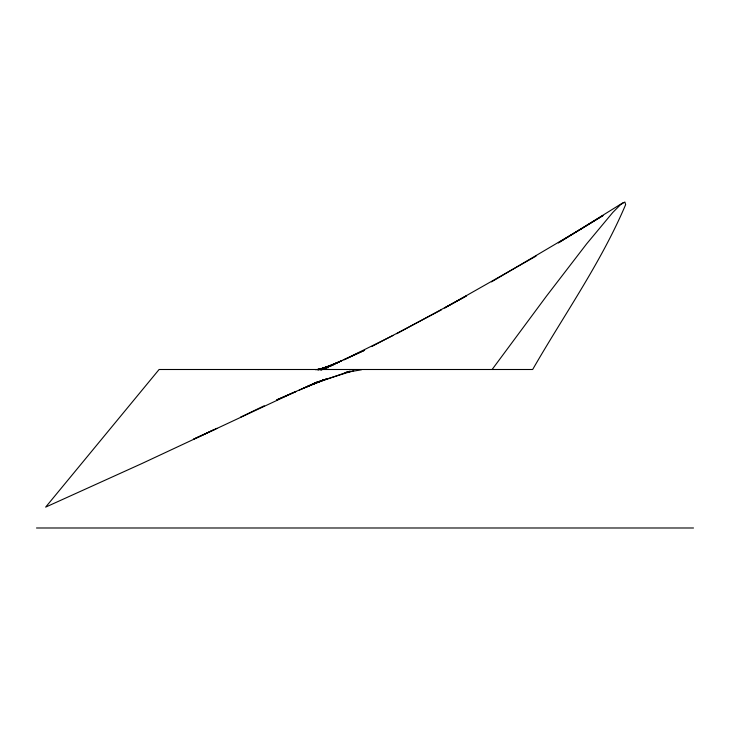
<?xml version="1.0" encoding="UTF-8"?>
<svg xmlns="http://www.w3.org/2000/svg" width="730" height="730" viewBox="0 0 730 730"><rect width="100%" height="100%" fill="white"/><g stroke="black" fill="none" stroke-linecap="round" stroke-linejoin="round"><path stroke-width="1.09" d="M492.12 369.499L546.396 296.225L586.619 243.884L612.771 212.476L620.582 204.619L624.871 202.009L625.646 204.619C601.009 262.754 564.025 314.885 532.663 369.499L159.094 369.499L45.652 507.122L141.766 463.605L296.07 391.453L276.67 399.921L318.462 381.626M623.164 202.657L558.331 242.889L602.989 215.569L580.113 229.576M580.97 229.028L491.491 281.88M536.066 256.093L444.661 307.96L466.242 296.015L396.7 333.729M441.349 309.894L371.716 346.567M393.132 335.435L343.894 359.799L364.608 350.281L321.319 369.918L342.434 360.374M240.526 417.186L264.187 405.798M217.02 428.309L193.642 439.177L214.492 429.495M299.236 390.149L317.395 382.091M340.992 361.031L320.397 369.873L339.578 361.779L318.773 369.781L334.696 364.279M302.631 388.652L324.321 379.518L306.262 386.964L327.368 378.633L310.131 385.066L350.035 371.132M318.116 369.727L334.732 364.233M314.238 382.967L353.712 370.612M318.161 369.745L331.128 365.858M331.247 365.766L317.559 369.672L328.619 367.007M350.464 371.305L345.053 372.638L361.56 369.754M317.085 369.626L327.733 367.144M315.634 369.754L328.518 367.582M36.5 527.991L693.5 527.991"/></g></svg>
